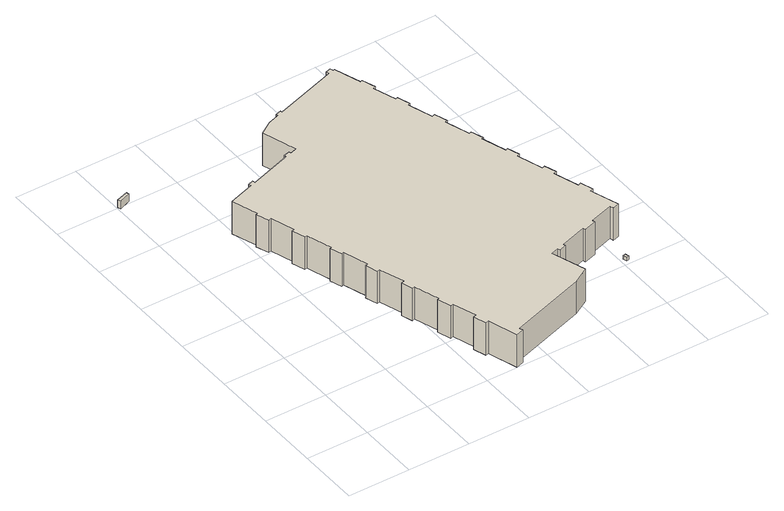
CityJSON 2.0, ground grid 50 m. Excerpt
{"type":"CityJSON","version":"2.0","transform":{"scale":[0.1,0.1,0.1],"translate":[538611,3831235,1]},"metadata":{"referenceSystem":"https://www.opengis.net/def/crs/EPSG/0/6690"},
"CityObjects":{
"building1":{"type":"Building","attributes":{"計測周辺長":24.59,"1/2500図郭":83,"区名":"住之江区","町丁目名称":"南港中７丁目","街区番号":2,"class":"3003","usage":"431","measuredHeight":6.6,"storeysAboveGround":1,"BuildingDetailAttribute.buildingRoofEdgeArea":23.46,"BuildingDetailAttribute.buildingStructureType":"610","BuildingDetailAttribute.buildingStructureOrgType":"2","BuildingDetailAttribute.detailedUsage":"1720","BuildingDetailAttribute.specifiedBuildingCoverageRate":0.6,"BuildingDetailAttribute.surveyYear":2017,"BuildingTsunamiRiskAttribute.description":"1","BuildingTsunamiRiskAttribute.rank":"2","BuildingTsunamiRiskAttribute.depth":0.84,"BuildingHighTideRiskAttribute.description":"1","BuildingHighTideRiskAttribute.rank":"3","BuildingHighTideRiskAttribute.depth":3.51,"BuildingIDAttribute.prefecture":"27","BuildingIDAttribute.city":"27125"},"geometry":[{"type":"Solid","lod":"1","boundaries":[[[[0,1,2,3]],[[2,4,5,3]],[[1,6,4,2]],[[0,7,6,1]],[[3,5,7,0]],[[4,6,7,5]]]]}]},
"building2":{"type":"Building","attributes":{"class":"3002","measuredHeight":28.4,"BuildingDetailAttribute.specifiedBuildingCoverageRate":0.6,"BuildingDetailAttribute.surveyYear":2017,"BuildingTsunamiRiskAttribute.description":"1","BuildingTsunamiRiskAttribute.rank":"2","BuildingTsunamiRiskAttribute.depth":0.69,"BuildingHighTideRiskAttribute.description":"1","BuildingHighTideRiskAttribute.rank":"3","BuildingHighTideRiskAttribute.depth":3.55,"BuildingIDAttribute.prefecture":"27","BuildingIDAttribute.city":"27125"},"geometry":[{"type":"Solid","lod":"1","boundaries":[[[[8,9,10,11,12,13,14,15,16,17,18,19,20,21,22,23,24,25,26,27,28,29,30,31,32,33,34,35,36,37,38,39,40,41,42,43,44,45,46,47,48,49,50,51,52,53,54,55,56,57,58,59,60,61,62,63,64,65,66,67,68,69,70,71,72,73,74,75,76,77,78,79,80,81,82,83,84,85,86,87,88,89,90,91,92,93,94,95,96,97,98,99,100,101]],[[100,102,103,101]],[[99,104,102,100]],[[98,105,104,99]],[[97,106,105,98]],[[96,107,106,97]],[[95,108,107,96]],[[94,109,108,95]],[[93,110,109,94]],[[92,111,110,93]],[[91,112,111,92]],[[90,113,112,91]],[[89,114,113,90]],[[88,115,114,89]],[[87,116,115,88]],[[86,117,116,87]],[[85,118,117,86]],[[84,119,118,85]],[[83,120,119,84]],[[82,121,120,83]],[[81,122,121,82]],[[80,123,122,81]],[[79,124,123,80]],[[78,125,124,79]],[[77,126,125,78]],[[76,127,126,77]],[[75,128,127,76]],[[74,129,128,75]],[[73,130,129,74]],[[72,131,130,73]],[[71,132,131,72]],[[70,133,132,71]],[[69,134,133,70]],[[68,135,134,69]],[[67,136,135,68]],[[66,137,136,67]],[[65,138,137,66]],[[64,139,138,65]],[[63,140,139,64]],[[62,141,140,63]],[[61,142,141,62]],[[60,143,142,61]],[[59,144,143,60]],[[58,145,144,59]],[[57,146,145,58]],[[56,147,146,57]],[[55,148,147,56]],[[54,149,148,55]],[[53,150,149,54]],[[52,151,150,53]],[[51,152,151,52]],[[50,153,152,51]],[[49,154,153,50]],[[48,155,154,49]],[[47,156,155,48]],[[46,157,156,47]],[[45,158,157,46]],[[44,159,158,45]],[[43,160,159,44]],[[42,161,160,43]],[[41,162,161,42]],[[40,163,162,41]],[[39,164,163,40]],[[38,165,164,39]],[[37,166,165,38]],[[36,167,166,37]],[[35,168,167,36]],[[34,169,168,35]],[[33,170,169,34]],[[32,171,170,33]],[[31,172,171,32]],[[30,173,172,31]],[[29,174,173,30]],[[28,175,174,29]],[[27,176,175,28]],[[26,177,176,27]],[[25,178,177,26]],[[24,179,178,25]],[[23,180,179,24]],[[22,181,180,23]],[[21,182,181,22]],[[20,183,182,21]],[[19,184,183,20]],[[18,185,184,19]],[[17,186,185,18]],[[16,187,186,17]],[[15,188,187,16]],[[14,189,188,15]],[[13,190,189,14]],[[12,191,190,13]],[[11,192,191,12]],[[10,193,192,11]],[[9,194,193,10]],[[8,195,194,9]],[[101,103,195,8]],[[102,104,105,106,107,108,109,110,111,112,113,114,115,116,117,118,119,120,121,122,123,124,125,126,127,128,129,130,131,132,133,134,135,136,137,138,139,140,141,142,143,144,145,146,147,148,149,150,151,152,153,154,155,156,157,158,159,160,161,162,163,164,165,166,167,168,169,170,171,172,173,174,175,176,177,178,179,180,181,182,183,184,185,186,187,188,189,190,191,192,193,194,195,103]]]]}]},
"building3":{"type":"Building","attributes":{"class":"3001","BuildingDetailAttribute.specifiedBuildingCoverageRate":0.6,"BuildingDetailAttribute.surveyYear":2017,"BuildingTsunamiRiskAttribute.description":"1","BuildingTsunamiRiskAttribute.rank":"2","BuildingTsunamiRiskAttribute.depth":0.61,"BuildingHighTideRiskAttribute.description":"1","BuildingHighTideRiskAttribute.rank":"3","BuildingHighTideRiskAttribute.depth":3.24,"BuildingIDAttribute.prefecture":"27","BuildingIDAttribute.city":"27125"},"geometry":[{"type":"Solid","lod":"1","boundaries":[[[[196,197,198,199]],[[198,200,201,199]],[[197,202,200,198]],[[196,203,202,197]],[[199,201,203,196]],[[200,202,203,201]]]]}]}
},
"vertices":[
[99,3035,16],[106,3016,16],[14,2980,16],[4,3004,16],[14,2980,82],[4,3004,82],[106,3016,82],[99,3035,82],
[1175,240,10],[1153,233,10],[1119,336,10],[1144,344,10],[1082,532,10],[1060,524,10],[1024,634,10],[1042,640,10],[977,839,10],[956,832,10],[926,924,10],[951,932,10],[886,1130,10],[867,1124,10],[835,1222,10],[857,1229,10],[792,1426,10],[773,1420,10],[741,1516,10],[757,1521,10],[691,1722,10],[672,1716,10],[638,1821,10],[658,1827,10],[596,2017,10],[575,2010,10],[540,2114,10],[554,2119,10],[486,2326,10],[691,2393,10],[684,2412,10],[730,2427,10],[737,2407,10],[1072,2517,10],[1067,2533,10],[1118,2550,10],[1124,2533,10],[1177,2550,10],[1087,2822,10],[1192,2892,10],[1284,2922,10],[1279,2937,10],[1326,2953,10],[1331,2937,10],[1835,3102,10],[1828,3125,10],[1871,3139,10],[1880,3112,10],[1892,3116,10],[1961,2904,10],[1978,2910,10],[2014,2799,10],[1992,2792,10],[2052,2611,10],[2069,2617,10],[2103,2513,10],[2084,2507,10],[2148,2310,10],[2172,2318,10],[2207,2212,10],[2186,2206,10],[2250,2011,10],[2268,2017,10],[2301,1917,10],[2286,1913,10],[2350,1717,10],[2369,1723,10],[2400,1627,10],[2377,1620,10],[2444,1414,10],[2466,1421,10],[2498,1325,10],[2473,1317,10],[2538,1118,10],[2563,1126,10],[2596,1026,10],[2570,1018,10],[2645,790,10],[2591,773,10],[2582,802,10],[2394,741,10],[2401,719,10],[2298,685,10],[2291,709,10],[2080,640,10],[2086,620,10],[2027,600,10],[2019,623,10],[1961,603,10],[2050,333,10],[1922,256,10],[1306,54,10],[1316,24,10],[1252,4,10],[1316,24,294],[1252,4,294],[1306,54,294],[1922,256,294],[2050,333,294],[1961,603,294],[2019,623,294],[2027,600,294],[2086,620,294],[2080,640,294],[2291,709,294],[2298,685,294],[2401,719,294],[2394,741,294],[2582,802,294],[2591,773,294],[2645,790,294],[2570,1018,294],[2596,1026,294],[2563,1126,294],[2538,1118,294],[2473,1317,294],[2498,1325,294],[2466,1421,294],[2444,1414,294],[2377,1620,294],[2400,1627,294],[2369,1723,294],[2350,1717,294],[2286,1913,294],[2301,1917,294],[2268,2017,294],[2250,2011,294],[2186,2206,294],[2207,2212,294],[2172,2318,294],[2148,2310,294],[2084,2507,294],[2103,2513,294],[2069,2617,294],[2052,2611,294],[1992,2792,294],[2014,2799,294],[1978,2910,294],[1961,2904,294],[1892,3116,294],[1880,3112,294],[1871,3139,294],[1828,3125,294],[1835,3102,294],[1331,2937,294],[1326,2953,294],[1279,2937,294],[1284,2922,294],[1192,2892,294],[1087,2822,294],[1177,2550,294],[1124,2533,294],[1118,2550,294],[1067,2533,294],[1072,2517,294],[737,2407,294],[730,2427,294],[684,2412,294],[691,2393,294],[486,2326,294],[554,2119,294],[540,2114,294],[575,2010,294],[596,2017,294],[658,1827,294],[638,1821,294],[672,1716,294],[691,1722,294],[757,1521,294],[741,1516,294],[773,1420,294],[792,1426,294],[857,1229,294],[835,1222,294],[867,1124,294],[886,1130,294],[951,932,294],[926,924,294],[956,832,294],[977,839,294],[1042,640,294],[1024,634,294],[1060,524,294],[1082,532,294],[1144,344,294],[1119,336,294],[1153,233,294],[1175,240,294],
[2522,557,19],[2544,563,19],[2553,531,19],[2531,525,19],[2553,531,49],[2531,525,49],[2544,563,49],[2522,557,49]
]}
